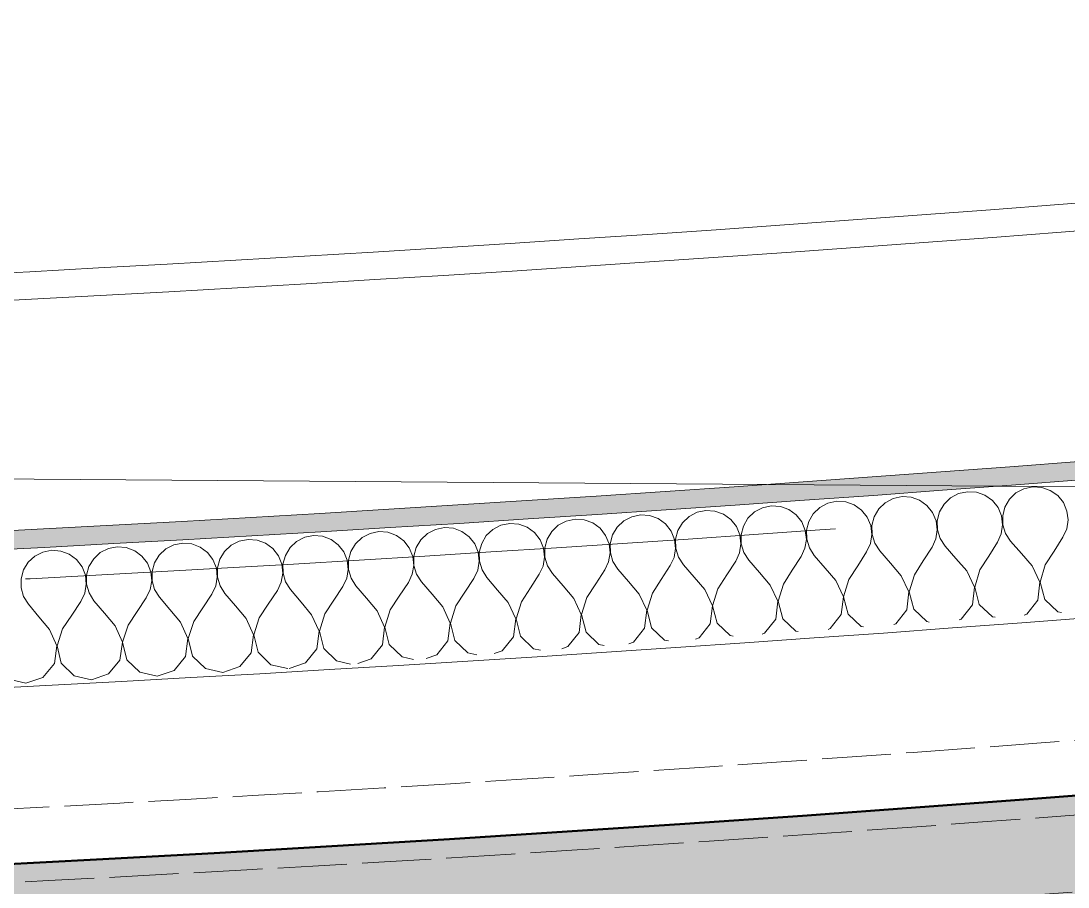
# Model space of a CAD drawing. Header units: millimetres. Extents: x -89663 to 74273, y -103666 to 18539.
# Drawn here: x -25318 to -24635, y -71921 to -71356 of the extents above; entities that cross this region are included whole.
import ezdxf
from ezdxf.enums import TextEntityAlignment as Align

# ---------------------------------------------------------------- set-up
doc = ezdxf.new("R2010")
doc.units = ezdxf.units.MM
doc.header["$MEASUREMENT"] = 0
doc.linetypes.add('Double Dashed', pattern=[1093.611073, 529.166651, -211.666656, 141.111112, -211.666656])
doc.linetypes.add('Hidden Line', pattern=[55, 45, -10])
for name, color, linetype in [('A-20-M_Floor_Slab', 7, 'Continuous'), ('A-25-M_Wall_Ext', 7, 'Continuous'), ('New_A-15-MG_Structural_Grid_Phase_2', 7, 'Continuous'), ('New_A-25-M_Wall_Ext', 7, 'Continuous'), ('New_A-25-M_Wall_Int', 7, 'Continuous'), ('New_A-40-M_Soft_Landscaping_P2', 7, 'Continuous')]:
    doc.layers.add(name, color=color, linetype=linetype)
for name, color, linetype, lineweight in [('A-20-M_Floor_Slab_Pen_No__89', 8, 'Continuous', 20), ('A-25-M_Wall_Ext_Pen_No__87', 8, 'Continuous', 20), ('New_A-25-M_Wall_Ext_Pen_No__87', 8, 'Continuous', 20), ('New_A-25-M_Wall_Int_Pen_No__193', 7, 'Continuous', 18), ('New_A-40-M_Soft_Landscaping_P2_Pen_No__150', 7, 'Continuous', 0)]:
    doc.layers.add(name, color=color, linetype=linetype, lineweight=lineweight)
for name, color, linetype, lineweight, true_color in [('New_A-15-MG_Structural_Grid_Phase_2_Pen_No__222', 7, 'Continuous', 13, 0x65af33), ('New_A-25-M_Wall_Ext_Pen_No__107', 7, 'Continuous', 15, 0xa6a6a6), ('New_A-25-M_Wall_Ext_Pen_No__27', 7, 'Continuous', 50, 0x2a2a2a), ('New_A-25-M_Wall_Int_Pen_No__107', 7, 'Continuous', 15, 0xa6a6a6), ('New_A-25-M_Wall_Int_Pen_No__149', 7, 'Continuous', 0, 0x2a2a2a)]:
    doc.layers.add(name, color=color, linetype=linetype, lineweight=lineweight, true_color=true_color)
doc.styles.add('GENERATED_STYLE_4', font='')
doc.styles.get('GENERATED_STYLE_4').set_extended_font_data('Swis721 BT')

# ---------------------------------------------------------------- blocks, each defined once
blk = doc.blocks.new('*X220')
at = {"layer": 'New_A-25-M_Wall_Int_Pen_No__107', "linetype": 'Continuous'}
for p, q in [((-24668.99, -71664.12), (-24663.79, -71661.33)), ((-24663.79, -71661.33), (-24658.03, -71660.08)), ((-24658.03, -71660.08), (-24652.15, -71660.44)), ((-24652.15, -71660.44), (-24646.59, -71662.41)), ((-24646.59, -71662.41), (-24641.77, -71665.82)), ((-24791.65, -71670.76), (-24785.88, -71669.53)), ((-24785.88, -71669.53), (-24780, -71669.92)), ((-24754.23, -71670.45), (-24749.02, -71667.68)), ((-24749.02, -71667.68), (-24743.26, -71666.44)), ((-24743.26, -71666.44), (-24737.38, -71666.83)), ((-24737.38, -71666.83), (-24731.82, -71668.81)), ((-24731.82, -71668.81), (-24727.02, -71672.24)), ((-24715.86, -71671.42), (-24711.61, -71667.32)), ((-24711.61, -71667.32), (-24706.41, -71664.54)), ((-24706.41, -71664.54), (-24700.64, -71663.29)), ((-24700.64, -71663.29), (-24694.76, -71663.67)), ((-24694.76, -71663.67), (-24689.2, -71665.64)), ((-24689.2, -71665.64), (-24684.39, -71669.06)), ((-24684.39, -71669.06), (-24680.7, -71673.67)), ((-24676.2, -71673.33), (-24673.23, -71668.22)), ((-24673.23, -71668.22), (-24668.99, -71664.12)), ((-24641.77, -71665.82), (-24638.07, -71670.43)), ((-24882.12, -71679.46), (-24876.9, -71676.72)), ((-24876.9, -71676.72), (-24871.13, -71675.5)), ((-24871.13, -71675.5), (-24865.25, -71675.92)), ((-24865.25, -71675.92), (-24859.71, -71677.93)), ((-24843.75, -71680.6), (-24839.49, -71676.52)), ((-24839.49, -71676.52), (-24834.27, -71673.77)), ((-24834.27, -71673.77), (-24828.5, -71672.55)), ((-24828.5, -71672.55), (-24822.62, -71672.95)), ((-24822.62, -71672.95), (-24817.07, -71674.95)), ((-24817.07, -71674.95), (-24812.28, -71678.4)), ((-24801.12, -71677.61), (-24796.86, -71673.52)), ((-24796.86, -71673.52), (-24791.65, -71670.76)), ((-24780, -71669.92), (-24774.45, -71671.92)), ((-24774.45, -71671.92), (-24769.65, -71675.35)), ((-24769.65, -71675.35), (-24765.96, -71679.97)), ((-24761.46, -71679.64), (-24758.48, -71674.54)), ((-24758.48, -71674.54), (-24754.23, -71670.45)), ((-24727.02, -71672.24), (-24723.33, -71676.85)), ((-24720.29, -71682.25), (-24718.83, -71676.52)), ((-24718.83, -71676.52), (-24715.86, -71671.42)), ((-24680.7, -71673.67), (-24678.4, -71679.12)), ((-24677.65, -71679.06), (-24676.2, -71673.33)), ((-24638.07, -71670.43), (-24635.76, -71675.87)), ((-24635.76, -71675.87), (-24635.02, -71681.73)), ((-24967.41, -71685.14), (-24962.18, -71682.41)), ((-24962.18, -71682.41), (-24956.41, -71681.22)), ((-24956.41, -71681.22), (-24950.53, -71681.65)), ((-24950.53, -71681.65), (-24944.99, -71683.68)), ((-24929.04, -71686.4), (-24924.76, -71682.34)), ((-24924.76, -71682.34), (-24919.54, -71679.6)), ((-24919.54, -71679.6), (-24913.77, -71678.39)), ((-24913.77, -71678.39), (-24907.89, -71678.82)), ((-24907.89, -71678.82), (-24902.35, -71680.83)), ((-24902.35, -71680.83), (-24897.56, -71684.29)), ((-24889.4, -71688.62), (-24886.4, -71683.54)), ((-24886.4, -71683.54), (-24882.12, -71679.46)), ((-24859.71, -71677.93), (-24854.92, -71681.38)), ((-24854.92, -71681.38), (-24851.25, -71686.01)), ((-24846.75, -71685.7), (-24843.75, -71680.6)), ((-24812.28, -71678.4), (-24808.61, -71683.02)), ((-24808.61, -71683.02), (-24806.33, -71688.48)), ((-24805.59, -71688.42), (-24804.1, -71682.7)), ((-24804.1, -71682.7), (-24801.12, -71677.61)), ((-24765.96, -71679.97), (-24763.68, -71685.42)), ((-24762.94, -71685.37), (-24761.46, -71679.64)), ((-24723.33, -71676.85), (-24721.04, -71682.3)), ((-24721.04, -71682.3), (-24720.32, -71688.17)), ((-24720.14, -71688.16), (-24720.29, -71682.25)), ((-24678.4, -71679.12), (-24677.67, -71684.98)), ((-24677.49, -71684.97), (-24677.65, -71679.06)), ((-24635.02, -71681.73), (-24635.91, -71687.58)), ((-25090.13, -71690.47), (-25084.35, -71689.3)), ((-25084.35, -71689.3), (-25078.47, -71689.76)), ((-25078.47, -71689.76), (-25072.94, -71691.81)), ((-25052.71, -71690.57), (-25047.47, -71687.85)), ((-25047.47, -71687.85), (-25041.7, -71686.67)), ((-25041.7, -71686.67), (-25035.82, -71687.12)), ((-25035.82, -71687.12), (-25030.29, -71689.17)), ((-25030.29, -71689.17), (-25025.52, -71692.65)), ((-25014.35, -71691.94), (-25010.06, -71687.89)), ((-25010.06, -71687.89), (-25004.82, -71685.17)), ((-25004.82, -71685.17), (-24999.05, -71683.98)), ((-24999.05, -71683.98), (-24993.17, -71684.42)), ((-24993.17, -71684.42), (-24987.63, -71686.45)), ((-24987.63, -71686.45), (-24982.86, -71689.93)), ((-24982.86, -71689.93), (-24979.22, -71694.57)), ((-24974.71, -71694.28), (-24971.69, -71689.2)), ((-24971.69, -71689.2), (-24967.41, -71685.14)), ((-24944.99, -71683.68), (-24940.21, -71687.14)), ((-24940.21, -71687.14), (-24936.56, -71691.78)), ((-24932.05, -71691.49), (-24929.04, -71686.4)), ((-24897.56, -71684.29), (-24893.9, -71688.93)), ((-24893.9, -71688.93), (-24891.64, -71694.39)), ((-24890.9, -71694.34), (-24889.4, -71688.62)), ((-24851.25, -71686.01), (-24848.98, -71691.47)), ((-24848.24, -71691.41), (-24846.75, -71685.7)), ((-24806.33, -71688.48), (-24805.63, -71694.35)), ((-24805.45, -71694.33), (-24805.59, -71688.42)), ((-24763.68, -71685.42), (-24762.97, -71691.29)), ((-24762.8, -71691.28), (-24762.94, -71685.37)), ((-24720.32, -71688.17), (-24721.22, -71694.01)), ((-24718.39, -71693.8), (-24720.14, -71688.16)), ((-24677.67, -71684.98), (-24678.56, -71690.83)), ((-24675.73, -71690.61), (-24677.49, -71684.97)), ((-24635.91, -71687.58), (-24638.36, -71692.96)), ((-25218.11, -71697.94), (-25212.32, -71696.8)), ((-25212.32, -71696.8), (-25206.45, -71697.29)), ((-25180.69, -71698.21), (-25175.44, -71695.52)), ((-25175.44, -71695.52), (-25169.66, -71694.37)), ((-25169.66, -71694.37), (-25163.79, -71694.84)), ((-25163.79, -71694.84), (-25158.26, -71696.91)), ((-25158.26, -71696.91), (-25153.51, -71700.41)), ((-25142.34, -71699.76), (-25138.03, -71695.73)), ((-25138.03, -71695.73), (-25132.78, -71693.03)), ((-25132.78, -71693.03), (-25127, -71691.87)), ((-25127, -71691.87), (-25121.13, -71692.34)), ((-25121.13, -71692.34), (-25115.6, -71694.4)), ((-25115.6, -71694.4), (-25110.84, -71697.89)), ((-25099.67, -71697.22), (-25095.37, -71693.18)), ((-25095.37, -71693.18), (-25090.13, -71690.47)), ((-25072.94, -71691.81), (-25068.18, -71695.3)), ((-25068.18, -71695.3), (-25064.55, -71699.96)), ((-25060.04, -71699.68), (-25057.01, -71694.61)), ((-25057.01, -71694.61), (-25052.71, -71690.57)), ((-25025.52, -71692.65), (-25021.88, -71697.3)), ((-25018.9, -71702.72), (-25017.37, -71697.01)), ((-25017.37, -71697.01), (-25014.35, -71691.94)), ((-24979.22, -71694.57), (-24976.97, -71700.04)), ((-24976.23, -71699.99), (-24974.71, -71694.28)), ((-24936.56, -71691.78), (-24934.31, -71697.25)), ((-24933.56, -71697.2), (-24932.05, -71691.49)), ((-24933.46, -71703.11), (-24933.56, -71697.2)), ((-24891.64, -71694.39), (-24890.96, -71700.26)), ((-24890.79, -71700.25), (-24890.9, -71694.34)), ((-24848.98, -71691.47), (-24848.29, -71697.34)), ((-24848.12, -71697.33), (-24848.24, -71691.41)), ((-24805.63, -71694.35), (-24806.55, -71700.19)), ((-24803.72, -71699.98), (-24805.45, -71694.33)), ((-24763.89, -71697.13), (-24766.36, -71702.5)), ((-24762.97, -71691.29), (-24763.89, -71697.13)), ((-24761.05, -71696.93), (-24762.8, -71691.28)), ((-24757.83, -71701.88), (-24761.05, -71696.93)), ((-24721.22, -71694.01), (-24723.69, -71699.38)), ((-24715.16, -71698.75), (-24718.39, -71693.8)), ((-24686.78, -71705.23), (-24681.02, -71696.2)), ((-24678.56, -71690.83), (-24681.02, -71696.2)), ((-24672.49, -71695.56), (-24675.73, -71690.61)), ((-24665.44, -71703.62), (-24672.49, -71695.56)), ((-24644.11, -71701.99), (-24638.36, -71692.96)), ((-25308.71, -71705.26), (-25303.45, -71702.6)), ((-25303.45, -71702.6), (-25297.66, -71701.47)), ((-25297.66, -71701.47), (-25291.79, -71701.98)), ((-25291.79, -71701.98), (-25286.27, -71704.07)), ((-25270.36, -71706.99), (-25266.03, -71702.98)), ((-25266.03, -71702.98), (-25260.78, -71700.3)), ((-25260.78, -71700.3), (-25254.99, -71699.17)), ((-25254.99, -71699.17), (-25249.12, -71699.67)), ((-25249.12, -71699.67), (-25243.6, -71701.75)), ((-25243.6, -71701.75), (-25238.86, -71705.27)), ((-25227.68, -71704.65), (-25223.36, -71700.63)), ((-25223.36, -71700.63), (-25218.11, -71697.94)), ((-25206.45, -71697.29), (-25200.93, -71699.36)), ((-25200.93, -71699.36), (-25196.18, -71702.87)), ((-25196.18, -71702.87), (-25192.57, -71707.55)), ((-25188.07, -71707.29), (-25185.01, -71702.23)), ((-25185.01, -71702.23), (-25180.69, -71698.21)), ((-25153.51, -71700.41), (-25149.89, -71705.08)), ((-25145.39, -71704.82), (-25142.34, -71699.76)), ((-25110.84, -71697.89), (-25107.22, -71702.55)), ((-25107.22, -71702.55), (-25105, -71708.03)), ((-25104.26, -71707.99), (-25102.71, -71702.28)), ((-25102.71, -71702.28), (-25099.67, -71697.22)), ((-25064.55, -71699.96), (-25062.32, -71705.43)), ((-25061.58, -71705.39), (-25060.04, -71699.68)), ((-25021.88, -71697.3), (-25019.64, -71702.77)), ((-25019.64, -71702.77), (-25018.99, -71708.65)), ((-25018.81, -71708.64), (-25018.9, -71702.72)), ((-24976.97, -71700.04), (-24976.31, -71705.92)), ((-24976.13, -71705.91), (-24976.23, -71699.99)), ((-24933.63, -71703.12), (-24934.58, -71708.96)), ((-24934.31, -71697.25), (-24933.63, -71703.12)), ((-24931.74, -71708.77), (-24933.46, -71703.11)), ((-24890.96, -71700.26), (-24891.9, -71706.1)), ((-24889.06, -71705.91), (-24890.79, -71700.25)), ((-24849.22, -71703.17), (-24851.72, -71708.53)), ((-24848.29, -71697.34), (-24849.22, -71703.17)), ((-24846.39, -71702.98), (-24848.12, -71697.33)), ((-24843.18, -71707.94), (-24846.39, -71702.98)), ((-24806.55, -71700.19), (-24809.04, -71705.55)), ((-24800.5, -71704.94), (-24803.72, -71699.98)), ((-24772.15, -71711.51), (-24766.36, -71702.5)), ((-24750.8, -71709.96), (-24757.83, -71701.88)), ((-24729.46, -71708.4), (-24723.69, -71699.38)), ((-24708.12, -71706.82), (-24715.16, -71698.75)), ((-24658.39, -71711.68), (-24665.44, -71703.62)), ((-24649.85, -71711.03), (-24644.11, -71701.99)), ((-25316.12, -71714.31), (-25313.04, -71709.27)), ((-25313.04, -71709.27), (-25308.71, -71705.26)), ((-25286.27, -71704.07), (-25281.54, -71707.59)), ((-25281.54, -71707.59), (-25277.94, -71712.28)), ((-25273.43, -71712.04), (-25270.36, -71706.99)), ((-25238.86, -71705.27), (-25235.25, -71709.95)), ((-25235.25, -71709.95), (-25233.06, -71715.44)), ((-25232.32, -71715.39), (-25230.75, -71709.7)), ((-25230.75, -71709.7), (-25227.68, -71704.65)), ((-25192.57, -71707.55), (-25190.37, -71713.03)), ((-25189.63, -71712.99), (-25188.07, -71707.29)), ((-25149.89, -71705.08), (-25147.68, -71710.57)), ((-25147.68, -71710.57), (-25147.05, -71716.44)), ((-25146.94, -71710.52), (-25145.39, -71704.82)), ((-25146.88, -71716.43), (-25146.94, -71710.52)), ((-25105, -71708.03), (-25104.36, -71713.91)), ((-25104.19, -71713.9), (-25104.26, -71707.99)), ((-25062.32, -71705.43), (-25061.67, -71711.31)), ((-25061.5, -71711.3), (-25061.58, -71705.39)), ((-25018.99, -71708.65), (-25019.96, -71714.48)), ((-25017.12, -71714.3), (-25018.81, -71708.64)), ((-24976.31, -71705.92), (-24977.27, -71711.75)), ((-24974.43, -71711.57), (-24976.13, -71705.91)), ((-24934.58, -71708.96), (-24937.09, -71714.31)), ((-24928.55, -71713.74), (-24931.74, -71708.77)), ((-24891.9, -71706.1), (-24894.4, -71711.45)), ((-24885.86, -71710.87), (-24889.06, -71705.91)), ((-24857.53, -71717.53), (-24851.72, -71708.53)), ((-24836.18, -71716.05), (-24843.18, -71707.94)), ((-24814.84, -71714.55), (-24809.04, -71705.55)), ((-24793.49, -71713.04), (-24800.5, -71704.94)), ((-24743.78, -71718.05), (-24750.8, -71709.96)), ((-24735.24, -71717.42), (-24729.46, -71708.4)), ((-24701.08, -71714.9), (-24708.12, -71706.82)), ((-24692.54, -71714.26), (-24686.78, -71705.23)), ((-25317.71, -71720.01), (-25316.12, -71714.31)), ((-25277.94, -71712.28), (-25275.76, -71717.77)), ((-25275.01, -71717.73), (-25273.43, -71712.04)), ((-25233.06, -71715.44), (-25232.45, -71721.32)), ((-25232.28, -71721.31), (-25232.32, -71715.39)), ((-25190.37, -71713.03), (-25189.75, -71718.91)), ((-25189.58, -71718.9), (-25189.63, -71712.99)), ((-25147.05, -71716.44), (-25148.05, -71722.27)), ((-25145.21, -71722.1), (-25146.88, -71716.43)), ((-25104.36, -71713.91), (-25105.35, -71719.74)), ((-25102.51, -71719.57), (-25104.19, -71713.9)), ((-25062.65, -71717.14), (-25065.18, -71722.48)), ((-25061.67, -71711.31), (-25062.65, -71717.14)), ((-25059.81, -71716.97), (-25061.5, -71711.3)), ((-25056.64, -71721.95), (-25059.81, -71716.97)), ((-25019.96, -71714.48), (-25022.48, -71719.82)), ((-25013.94, -71719.28), (-25017.12, -71714.3)), ((-24985.64, -71726.06), (-24979.78, -71717.1)), ((-24977.27, -71711.75), (-24979.78, -71717.1)), ((-24971.24, -71716.55), (-24974.43, -71711.57)), ((-24964.28, -71724.68), (-24971.24, -71716.55)), ((-24942.93, -71723.28), (-24937.09, -71714.31)), ((-24921.58, -71721.87), (-24928.55, -71713.74)), ((-24900.23, -71720.44), (-24894.4, -71711.45)), ((-24878.88, -71718.99), (-24885.86, -71710.87)), ((-24863.35, -71726.52), (-24857.53, -71717.53)), ((-24829.18, -71724.15), (-24836.18, -71716.05)), ((-24820.64, -71723.55), (-24814.84, -71714.55)), ((-24786.48, -71721.13), (-24793.49, -71713.04)), ((-24777.94, -71720.52), (-24772.15, -71711.51)), ((-24738.62, -71728.63), (-24735.24, -71717.42)), ((-24701.08, -71714.9), (-24696.08, -71725.49)), ((-24695.91, -71725.47), (-24692.54, -71714.26)), ((-24658.39, -71711.68), (-24653.38, -71722.26)), ((-24653.21, -71722.25), (-24649.85, -71711.03)), ((-25317.69, -71725.92), (-25317.71, -71720.01)), ((-25275.15, -71723.65), (-25276.18, -71729.48)), ((-25275.76, -71717.77), (-25275.15, -71723.65)), ((-25274.98, -71723.64), (-25275.01, -71717.73)), ((-25273.34, -71729.32), (-25274.98, -71723.64)), ((-25232.45, -71721.32), (-25233.46, -71727.14)), ((-25230.62, -71726.98), (-25232.28, -71721.31)), ((-25189.75, -71718.91), (-25190.75, -71724.74)), ((-25187.91, -71724.58), (-25189.58, -71718.9)), ((-25148.05, -71722.27), (-25150.6, -71727.6)), ((-25142.06, -71727.1), (-25145.21, -71722.1)), ((-25105.35, -71719.74), (-25107.89, -71725.07)), ((-25099.35, -71724.56), (-25102.51, -71719.57)), ((-25071.06, -71731.43), (-25065.18, -71722.48)), ((-25049.71, -71730.11), (-25056.64, -71721.95)), ((-25028.35, -71728.78), (-25022.48, -71719.82)), ((-25006.99, -71727.43), (-25013.94, -71719.28)), ((-24948.77, -71732.26), (-24942.93, -71723.28)), ((-24914.6, -71729.99), (-24921.58, -71721.87)), ((-24906.06, -71729.42), (-24900.23, -71720.44)), ((-24871.89, -71727.1), (-24878.88, -71718.99)), ((-24829.18, -71724.15), (-24824.23, -71734.76)), ((-24824.06, -71734.75), (-24820.64, -71723.55)), ((-24786.48, -71721.13), (-24781.51, -71731.74)), ((-24781.34, -71731.72), (-24777.94, -71720.52)), ((-24743.78, -71718.05), (-24738.79, -71728.64)), ((-24653.38, -71722.26), (-24654.67, -71733.9)), ((-24650.16, -71733.56), (-24653.21, -71722.25)), ((-25316.05, -71731.6), (-25317.69, -71725.92)), ((-25276.18, -71729.48), (-25278.75, -71734.8)), ((-25270.2, -71734.34), (-25273.34, -71729.32)), ((-25233.46, -71727.14), (-25236.03, -71732.46)), ((-25227.48, -71731.99), (-25230.62, -71726.98)), ((-25199.23, -71738.99), (-25193.31, -71730.07)), ((-25190.75, -71724.74), (-25193.31, -71730.07)), ((-25184.77, -71729.58), (-25187.91, -71724.58)), ((-25177.87, -71737.77), (-25184.77, -71729.58)), ((-25156.51, -71736.53), (-25150.6, -71727.6)), ((-25135.14, -71735.28), (-25142.06, -71727.1)), ((-25113.78, -71734.01), (-25107.89, -71725.07)), ((-25092.42, -71732.73), (-25099.35, -71724.56)), ((-25042.77, -71738.27), (-25049.71, -71730.11)), ((-25034.22, -71737.74), (-25028.35, -71728.78)), ((-25000.04, -71735.58), (-25006.99, -71727.43)), ((-24991.5, -71735.03), (-24985.64, -71726.06)), ((-24957.32, -71732.82), (-24964.28, -71724.68)), ((-24914.6, -71729.99), (-24909.68, -71740.62)), ((-24909.51, -71740.61), (-24906.06, -71729.42)), ((-24871.89, -71727.1), (-24866.96, -71737.73)), ((-24866.78, -71737.71), (-24863.35, -71726.52)), ((-24738.79, -71728.64), (-24740.12, -71740.28)), ((-24735.61, -71739.95), (-24738.62, -71728.63)), ((-24696.08, -71725.49), (-24697.4, -71737.12)), ((-24692.89, -71736.79), (-24695.91, -71725.47)), ((-25312.93, -71736.62), (-25316.05, -71731.6)), ((-25306.07, -71744.84), (-25312.93, -71736.62)), ((-25284.7, -71743.7), (-25278.75, -71734.8)), ((-25263.33, -71742.55), (-25270.2, -71734.34)), ((-25241.96, -71741.38), (-25236.03, -71732.46)), ((-25220.6, -71740.19), (-25227.48, -71731.99)), ((-25170.97, -71745.96), (-25177.87, -71737.77)), ((-25162.42, -71745.46), (-25156.51, -71736.53)), ((-25128.23, -71743.46), (-25135.14, -71735.28)), ((-25119.68, -71742.95), (-25113.78, -71734.01)), ((-25085.5, -71740.9), (-25092.42, -71732.73)), ((-25076.95, -71740.38), (-25071.06, -71731.43)), ((-25037.73, -71748.91), (-25034.22, -71737.74)), ((-25000.04, -71735.58), (-24995.16, -71746.22)), ((-24994.98, -71746.21), (-24991.5, -71735.03)), ((-24957.32, -71732.82), (-24952.42, -71743.45)), ((-24952.25, -71743.44), (-24948.77, -71732.26)), ((-24866.96, -71737.73), (-24868.34, -71749.35)), ((-24863.83, -71749.05), (-24866.78, -71737.71)), ((-24824.23, -71734.76), (-24825.6, -71746.39)), ((-24821.08, -71746.08), (-24824.06, -71734.75)), ((-24781.51, -71731.74), (-24782.86, -71743.37)), ((-24778.35, -71743.05), (-24781.34, -71731.72)), ((-24697.4, -71737.12), (-24704.63, -71746.33)), ((-24684.36, -71744.82), (-24692.89, -71736.79)), ((-24654.67, -71733.9), (-24661.89, -71743.12)), ((-24641.63, -71741.58), (-24650.16, -71733.56)), ((-25299.2, -71753.06), (-25306.07, -71744.84)), ((-25290.65, -71752.6), (-25284.7, -71743.7)), ((-25256.45, -71750.76), (-25263.33, -71742.55)), ((-25247.9, -71750.29), (-25241.96, -71741.38)), ((-25213.71, -71748.39), (-25220.6, -71740.19)), ((-25205.16, -71747.91), (-25199.23, -71738.99)), ((-25128.23, -71743.46), (-25123.39, -71754.13)), ((-25123.22, -71754.12), (-25119.68, -71742.95)), ((-25085.5, -71740.9), (-25080.64, -71751.56)), ((-25080.47, -71751.54), (-25076.95, -71740.38)), ((-25042.77, -71738.27), (-25037.9, -71748.92)), ((-24952.42, -71743.45), (-24953.84, -71755.08)), ((-24949.32, -71754.78), (-24952.25, -71743.44)), ((-24909.68, -71740.62), (-24911.09, -71752.25)), ((-24906.57, -71751.95), (-24909.51, -71740.61)), ((-24782.86, -71743.37), (-24790.12, -71752.56)), ((-24769.85, -71751.1), (-24778.35, -71743.05)), ((-24740.12, -71740.28), (-24747.37, -71749.48)), ((-24727.1, -71747.99), (-24735.61, -71739.95)), ((-24682.65, -71745.17), (-24684.36, -71744.82)), ((-24661.89, -71743.12), (-24663.72, -71743.79)), ((-24639.39, -71742.03), (-24641.63, -71741.58)), ((-25256.45, -71750.76), (-25251.67, -71761.44)), ((-25251.5, -71761.43), (-25247.9, -71750.29)), ((-25213.71, -71748.39), (-25208.91, -71759.07)), ((-25208.73, -71759.06), (-25205.16, -71747.91)), ((-25170.97, -71745.96), (-25166.15, -71756.63)), ((-25165.98, -71756.62), (-25162.42, -71745.46)), ((-25080.64, -71751.56), (-25082.12, -71763.17)), ((-25077.6, -71762.9), (-25080.47, -71751.54)), ((-25037.9, -71748.92), (-25039.35, -71760.54)), ((-25034.84, -71760.26), (-25037.73, -71748.91)), ((-24995.16, -71746.22), (-24996.59, -71757.84)), ((-24992.08, -71757.55), (-24994.98, -71746.21)), ((-24868.34, -71749.35), (-24875.63, -71758.52)), ((-24855.35, -71757.13), (-24863.83, -71749.05)), ((-24825.6, -71746.39), (-24832.87, -71755.57)), ((-24812.6, -71754.15), (-24821.08, -71746.08)), ((-24768.47, -71751.39), (-24769.85, -71751.1)), ((-24747.37, -71749.48), (-24748.69, -71749.95)), ((-24725.68, -71748.29), (-24727.1, -71747.99)), ((-24704.63, -71746.33), (-24706.09, -71746.87)), ((-25299.2, -71753.06), (-25294.43, -71763.75)), ((-25294.26, -71763.74), (-25290.65, -71752.6)), ((-25166.15, -71756.63), (-25167.66, -71768.24)), ((-25163.14, -71767.98), (-25165.98, -71756.62)), ((-25123.39, -71754.13), (-25124.88, -71765.74)), ((-25120.37, -71765.47), (-25123.22, -71754.12)), ((-24996.59, -71757.84), (-25003.93, -71766.97)), ((-24983.64, -71765.67), (-24992.08, -71757.55)), ((-24953.84, -71755.08), (-24961.16, -71764.22)), ((-24940.87, -71762.89), (-24949.32, -71754.78)), ((-24911.09, -71752.25), (-24918.39, -71761.4)), ((-24898.11, -71760.04), (-24906.57, -71751.95)), ((-24875.63, -71758.52), (-24877.86, -71759.32)), ((-24853.38, -71757.54), (-24855.35, -71757.13)), ((-24832.87, -71755.57), (-24834.57, -71756.18)), ((-24811.04, -71754.47), (-24812.6, -71754.15)), ((-24790.12, -71752.56), (-24791.51, -71753.06)), ((-25294.43, -71763.75), (-25295.99, -71775.36)), ((-25291.48, -71775.12), (-25294.26, -71763.74)), ((-25251.67, -71761.44), (-25253.21, -71773.05)), ((-25248.69, -71772.81), (-25251.5, -71761.43)), ((-25208.91, -71759.07), (-25210.43, -71770.68)), ((-25205.92, -71770.43), (-25208.73, -71759.06)), ((-25111.97, -71773.63), (-25120.37, -71765.47)), ((-25082.12, -71763.17), (-25089.48, -71772.28)), ((-25069.19, -71771.05), (-25077.6, -71762.9)), ((-25039.35, -71760.54), (-25046.7, -71769.66)), ((-25026.41, -71768.39), (-25034.84, -71760.26)), ((-24961.16, -71764.22), (-24965.18, -71765.65)), ((-24937.4, -71763.64), (-24940.87, -71762.89)), ((-24918.39, -71761.4), (-24921.4, -71762.48)), ((-24895.5, -71760.6), (-24898.11, -71760.04)), ((-25210.43, -71770.68), (-25217.83, -71779.75)), ((-25197.54, -71778.61), (-25205.92, -71770.43)), ((-25167.66, -71768.24), (-25175.05, -71777.33)), ((-25154.75, -71776.16), (-25163.14, -71767.98)), ((-25124.88, -71765.74), (-25132.26, -71774.84)), ((-25089.48, -71772.28), (-25098.04, -71775.28)), ((-25061.83, -71772.66), (-25069.19, -71771.05)), ((-25046.7, -71769.66), (-25053.5, -71772.05)), ((-25020.56, -71769.66), (-25026.41, -71768.39)), ((-25003.93, -71766.97), (-25009.21, -71768.84)), ((-24979.08, -71766.66), (-24983.64, -71765.67)), ((-25295.99, -71775.36), (-25303.42, -71784.41)), ((-25283.13, -71783.33), (-25291.48, -71775.12)), ((-25253.21, -71773.05), (-25260.63, -71782.11)), ((-25240.33, -71781), (-25248.69, -71772.81)), ((-25186.11, -71781.17), (-25197.54, -71778.61)), ((-25175.05, -71777.33), (-25186.11, -71781.17)), ((-25143.76, -71778.6), (-25154.75, -71776.16)), ((-25132.26, -71774.84), (-25142.85, -71778.53)), ((-25102.89, -71775.63), (-25111.97, -71773.63)), ((-25314.51, -71788.2), (-25325.93, -71785.59)), ((-25303.42, -71784.41), (-25314.51, -71788.2)), ((-25271.7, -71785.92), (-25283.13, -71783.33)), ((-25260.63, -71782.11), (-25271.7, -71785.92)), ((-25228.91, -71783.58), (-25240.33, -71781)), ((-25217.83, -71779.75), (-25228.91, -71783.58))]:
    blk.add_line(p, q, dxfattribs=at)
blk = doc.blocks.new('Wall_45_1', base_point=(-30534.23, -71486.11))
at = {"layer": 'New_A-25-M_Wall_Int_Pen_No__107', "linetype": 'Continuous'}
h = blk.add_hatch(dxfattribs=at)
h.set_pattern_fill('Plywood_0001', color=256, style=0, pattern_type=2)
h.set_pattern_definition([(0, (0, 0), (0, 200), [])])
h.paths.add_polyline_path([(-19125.81, -70482.41, -0.103838), (-30510.08, -71307.73), (-30512.49, -71325.57, 0.103839), (-19120.83, -70499.71)])
blk.add_hatch(color=256, dxfattribs=at).paths.add_polyline_path([(-30534.23, -71486.11, 0.10384), (-19075.98, -70655.38), (-19079.31, -70643.85, -0.10384), (-30532.62, -71474.21)])
at = {"layer": 'New_A-25-M_Wall_Int_Pen_No__149', "linetype": 'Continuous'}
for radius, end in [(27776.83, 286.003012), (28046.83, 286.003669)]:
    blk.add_arc((-26783.55, -43782.02), radius, 262.28997, end, dxfattribs=at)
at = {"layer": 'New_A-25-M_Wall_Int_Pen_No__193', "linetype": 'Continuous'}
for radius, end in [(27794.83, 286.003056), (27944.83, 286.003423), (27956.83, 286.003452)]:
    blk.add_arc((-26783.55, -43782.02), radius, 262.28997, end, dxfattribs=at)
at = {"layer": 'New_A-25-M_Wall_Int', "color": 250, "lineweight": 50, "true_color": 0x2a2a2a}
blk.add_blockref('*X220', (0, 0), dxfattribs=at)
blk = doc.blocks.new('Mesh_33_1', base_point=(-40933.13, -67038.12))
at = {"layer": 'New_A-40-M_Soft_Landscaping_P2_Pen_No__150', "linetype": 'Continuous', "flags": 128}
blk.add_lwpolyline([(-40933.13, -67038.12, 0.320491), (-40900.75, -69852.74, 0.075053), (-37194.67, -72335.54, 0.135492), (-17580.92, -76160.23), (-17996.04, -70642.96, -0.183873), (-38079.88, -69688.08, -0.169448), (-40869.93, -67158.76, -0.091733)], format="xyb", close=True, dxfattribs=at)
blk = doc.blocks.new('Mesh_34_1', base_point=(-38055.11, -69698.86))
at = {"layer": 'New_A-40-M_Soft_Landscaping_P2_Pen_No__150', "linetype": 'Continuous', "flags": 128}
blk.add_lwpolyline([(-38055.11, -69698.86, -0.169694), (-40869.93, -67158.76, 0.334983), (-40169.42, -69894.96, 0.065126), (-36684.41, -71850.78, 0.165018), (-17774.28, -73559.95), (-17996.04, -70642.96, -0.183626)], format="xyb", close=True, dxfattribs=at)
blk = doc.blocks.new('Slab_62_1', base_point=(-30227.48, -71294.42))
at = {"layer": 'A-20-M_Floor_Slab_Pen_No__89', "linetype": 'Continuous', "flags": 128}
blk.add_lwpolyline([(-30227.48, -71294.42), (-30276.4, -71619.07), (-23693.34, -71666.78), (-23730.04, -71341.51)], close=True, dxfattribs=at)
blk = doc.blocks.new('Wall_53_1', base_point=(-38175.98, -69536.65))
at = {"layer": 'New_A-25-M_Wall_Ext_Pen_No__107', "linetype": 'Continuous', "lineweight": 0, "true_color": 0x535353}
blk.add_hatch(color=251, dxfattribs=at).paths.add_polyline_path([(-38175.98, -69536.65), (-38217.53, -69627.61, 0.177017), (-18856.62, -70909.39), (-18870.61, -70861.5), (-18884.66, -70813.41, -0.177006)])
at = {"layer": 'New_A-25-M_Wall_Ext_Pen_No__27', "linetype": 'Continuous'}
for radius, start in [(28161.83, 246.138048), (28261.83, 246.135609)]:
    blk.add_arc((-26783.55, -43782.02), radius, start, 286.288972, dxfattribs=at)
blk = doc.blocks.new('Wall_55_1', base_point=(-38175.91, -69536.5))
at = {"layer": 'New_A-25-M_Wall_Ext_Pen_No__87', "linetype": 'Hidden Line'}
for radius in [28161.83, 28211.83]:
    blk.add_arc((-26758.87, -43792.76), radius, 246.083295, 336.440412, dxfattribs=at)
blk = doc.blocks.new('Wall_231_1', base_point=(-38294.61, -69816.87))
at = {"layer": 'A-25-M_Wall_Ext_Pen_No__87', "linetype": 'Hidden Line'}
for radius, start, end in [(28130.79, 246.162868, 336.762854), (28469.79, 246.155056, 336.760928)]:
    blk.add_arc((-26785.33, -43777.18), radius, start, end, dxfattribs=at)
blk = doc.blocks.new('Standard grid marker_24')
at = {"layer": 'New_A-15-MG_Structural_Grid_Phase_2_Pen_No__222', "linetype": 'Double Dashed'}
blk.add_arc((0, 0), 27977.57, 0, 90.635971, dxfattribs=at)
at = {"layer": 'New_A-15-MG_Structural_Grid_Phase_2_Pen_No__222', "style": 'GENERATED_STYLE_4'}
blk.add_attdef('AC_MarkerText_1', text='', height=350, rotation=90.30663, dxfattribs=at).set_placement((-1326.18, 28007.96), align=Align.MIDDLE_CENTER)

msp = doc.modelspace()

# ---------------------------------------------------------------- block references
at = {"layer": 'A-20-M_Floor_Slab', "color": 8, "linetype": 'Continuous', "lineweight": 20}
msp.add_blockref('Slab_62_1', (-30227.48, -71294.42), dxfattribs=at)
at = {"layer": 'A-25-M_Wall_Ext', "color": 250, "lineweight": 50, "true_color": 0x2a2a2a}
msp.add_blockref('Wall_231_1', (-38294.61, -69816.87), dxfattribs=at)
at = {"layer": 'New_A-15-MG_Structural_Grid_Phase_2', "color": 8, "linetype": 'Continuous', "lineweight": 15, "zscale": 1000, "rotation": 246.1337837427074}
msp.add_blockref('Standard grid marker_24', (-26783.53, -43781.16), dxfattribs=at)
at = {"layer": 'New_A-25-M_Wall_Ext', "color": 250, "lineweight": 50, "true_color": 0x2a2a2a}
for name, p in [('Wall_53_1', (-38175.98, -69536.65)), ('Wall_55_1', (-38175.91, -69536.5))]:
    msp.add_blockref(name, p, dxfattribs=at)
at = {"layer": 'New_A-25-M_Wall_Int', "color": 250, "lineweight": 50, "true_color": 0x2a2a2a}
msp.add_blockref('Wall_45_1', (-30534.23, -71486.11), dxfattribs=at)
at = {"layer": 'New_A-40-M_Soft_Landscaping_P2'}
for name, p in [('Mesh_33_1', (-40933.13, -67038.12)), ('Mesh_34_1', (-38055.11, -69698.86))]:
    msp.add_blockref(name, p, dxfattribs=at)

doc.saveas('drawing.dxf')
